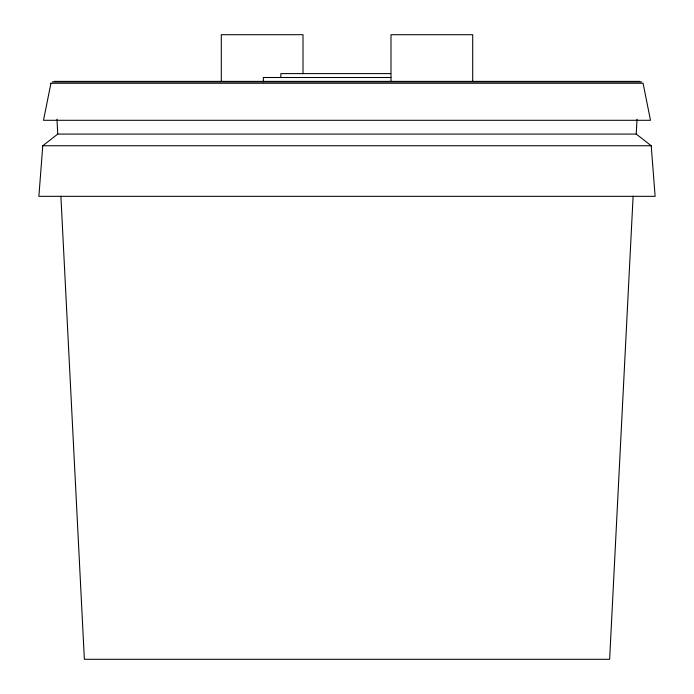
<?xml version="1.0" encoding="UTF-8"?>
<svg xmlns="http://www.w3.org/2000/svg" width="694" height="694" viewBox="0 0 694 694"><rect width="100%" height="100%" fill="white"/><g stroke="black" fill="none" stroke-linecap="round" stroke-linejoin="round"><path stroke-width="1.04" d="M633.11 196.176L609.636 659.3L84.364 659.3L60.89 196.176M636.251 134.081L57.749 134.081L42.776 145.749L38.881 196.333L655.119 196.333L651.224 145.749L636.251 134.081L637.005 119.221M390.713 73.607L280.853 73.607L280.853 77.502M390.991 77.502L263.347 77.502L263.347 81.779M54.21 81.389L639.79 81.389M52.267 81.909L641.733 81.909M42.776 145.749L651.224 145.749M56.995 119.221L57.749 134.081M472.701 81.259L472.701 34.7L390.991 34.7L390.991 81.259M303.009 73.677L303.009 34.7L221.299 34.7L221.299 81.259M50.922 83.254L43.514 120.296L650.486 120.296L643.078 83.254L50.922 83.254"/></g></svg>
